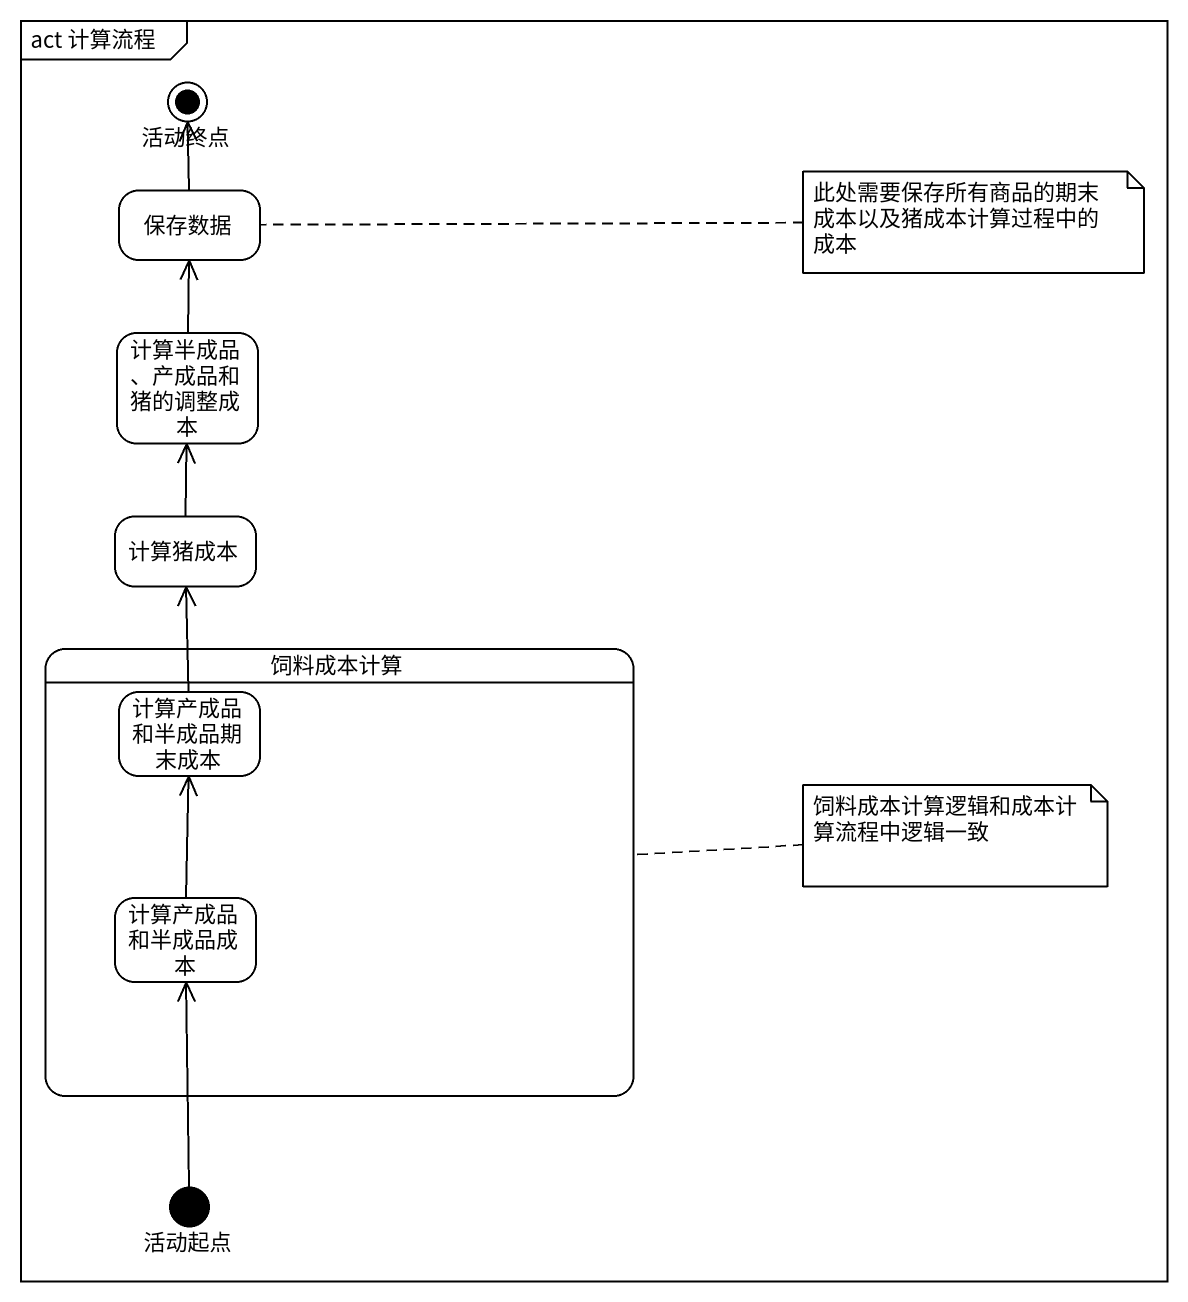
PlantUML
@startuml
mainframe act 计算流程
hide empty description
state 活动终点 <<end>>
state 保存数据
state "计算半成品、产成品和猪的调整成本" as 计算半成品_产成品和猪的调整成本
state 计算猪成本
state 饲料成本计算 {
  state 计算产成品和半成品期末成本
  state 计算产成品和半成品成本
}
state 活动起点 <<start>>
保存数据 -up-> 活动终点
计算半成品_产成品和猪的调整成本 -up-> 保存数据
计算猪成本 -up-> 计算半成品_产成品和猪的调整成本
计算产成品和半成品期末成本 -up-> 计算猪成本
计算产成品和半成品成本 -up-> 计算产成品和半成品期末成本
活动起点 -up-> 计算产成品和半成品成本
note right of 保存数据 : 此处需要保存所有商品的期末成本以及猪成本计算过程中的成本
note right of 饲料成本计算 : 饲料成本计算逻辑和成本计算流程中逻辑一致
@enduml
